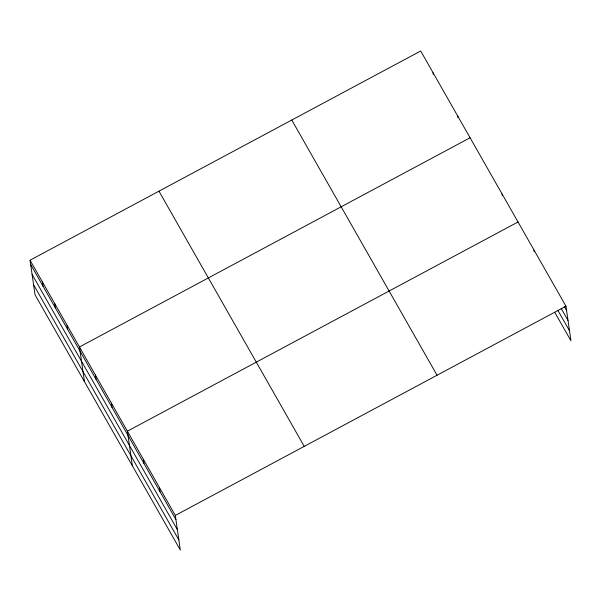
<?xml version="1.0" encoding="UTF-8"?>
<svg xmlns="http://www.w3.org/2000/svg" width="601" height="601" viewBox="0 0 601 601"><rect width="100%" height="100%" fill="white"/><g stroke="black" fill="none" stroke-linecap="round" stroke-linejoin="round"><path stroke-width="0.9" d="M30.05 260.21L175.319 515.418L180.308 550.005L35.031 294.798L30.05 260.21L420.692 50.995L565.969 306.202L570.95 340.79L554.971 312.715M470.087 137.764L79.445 346.98L84.425 381.567M518.024 221.987L127.382 431.195L132.363 465.783M175.319 515.418L565.969 306.202M564.294 306.442L566.578 310.454M561.169 308.433L568.02 320.461M558.096 310.725L569.508 330.775M291.778 120.035L437.055 375.242M158.964 191.171L304.234 446.378M30.659 264.455L175.935 519.662M32.108 274.469L177.378 529.676M33.588 284.784L178.865 539.991M534.004 250.061L534.251 251.759M502.045 193.913L502.293 195.61M457.737 116.076L457.985 117.773M433.043 72.691L433.283 74.389M159.34 487.343L159.956 491.588M143.361 459.269L143.977 463.521M111.403 403.128L112.011 407.373M95.424 375.054L96.032 379.299M67.094 325.284L67.71 329.536M54.744 303.595L55.36 307.84M42.401 281.899L43.009 286.151"/></g></svg>
